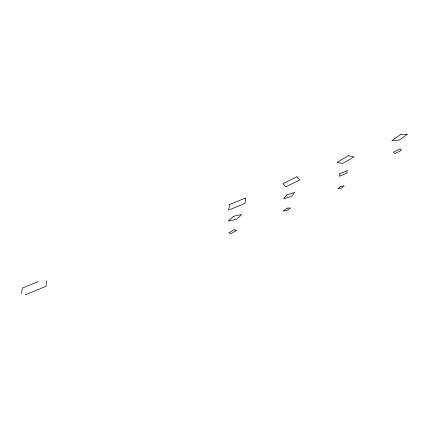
<?xml version="1.0" encoding="UTF-8"?>
<svg xmlns="http://www.w3.org/2000/svg" width="429" height="429" viewBox="0 0 429 429"><rect width="100%" height="100%" fill="white"/><g stroke="black" fill="none" stroke-linecap="round" stroke-linejoin="round"><path stroke-width="0.64" d="M21.45 293.613L22.356 288.084L38.605 281.429M46.82 280.823L45.919 286.352L25.316 294.793M229.569 204.558L228.662 210.087L244.911 203.432L245.817 197.903L229.569 204.558M339.736 173.691L339.318 176.26L346.863 173.166L347.281 170.603L339.736 173.691M286.4 195.077L283.719 198.804L291.876 196.166L294.557 192.439L286.4 195.077M233.564 216.28L228.223 221.149L236.39 219.348L241.731 214.484L233.564 216.28M340.385 186.54L337.902 188.798L341.693 187.961L344.176 185.703L340.385 186.54M287.081 208.204L283.242 210.934L286.674 210.682L290.513 207.952L287.081 208.204M400.155 134.754L391.891 140.626L399.286 140.079L407.55 134.207L400.155 134.754M348.343 155.743L337.092 162.35L342.776 163.476L354.027 156.869L348.343 155.743M234.009 229.842L228.786 232.909L231.424 233.435L236.647 230.368L234.009 229.842M296.943 176.753L282.925 183.671L285.859 186.851L299.871 179.933L296.943 176.753M400.032 148.89L393.522 152.107L394.884 153.582L401.394 150.37L400.032 148.89"/></g></svg>
